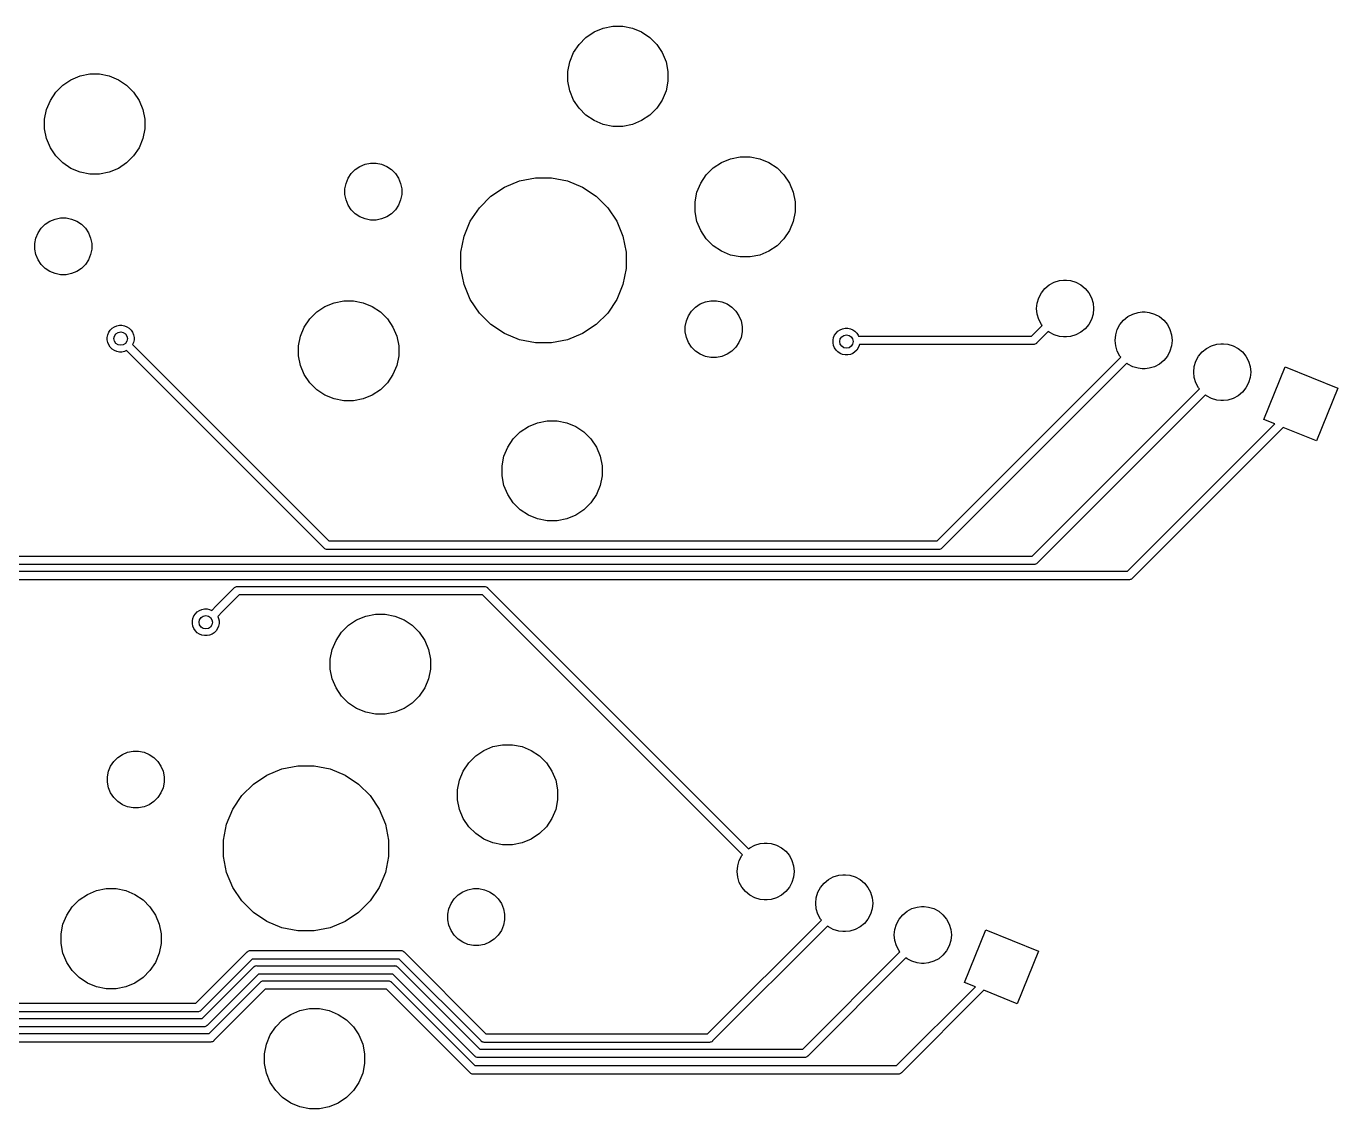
# Model space of a CAD drawing. Extents: x 0.3 to 11, y -13.3 to 4.6.
# Drawn here: x 2.943 to 4.49, y -9.565 to -8.288 of the extents above; entities that cross this region are included whole.
import ezdxf

# ---------------------------------------------------------------- set-up
doc = ezdxf.new("R2010")
doc.units = 0
doc.header["$MEASUREMENT"] = 0
doc.layers.add('BLACK', color=7, linetype='CONTINUOUS')

msp = doc.modelspace()

# ---------------------------------------------------------------- linework, layer by layer
at = {"layer": 'BLACK', "linetype": 'CONTINUOUS'}
for p, q in [((3.61296, -8.29444), (3.62371, -8.28999)), ((3.62371, -8.28999), (3.63512, -8.28772)), ((3.63512, -8.28772), (3.64675, -8.28772)), ((3.64675, -8.28772), (3.65816, -8.28999)), ((3.65816, -8.28999), (3.66891, -8.29444)), ((3.59506, -8.30913), (3.60329, -8.30091)), ((3.60329, -8.30091), (3.61296, -8.29444)), ((3.66891, -8.29444), (3.67858, -8.30091)), ((3.67858, -8.30091), (3.68681, -8.30913)), ((3.58415, -8.32955), (3.5886, -8.31881)), ((3.5886, -8.31881), (3.59506, -8.30913)), ((3.68681, -8.30913), (3.69327, -8.31881)), ((3.69327, -8.31881), (3.69772, -8.32955)), ((3.58188, -8.34096), (3.58415, -8.32955)), ((3.69772, -8.32955), (3.69999, -8.34096)), ((2.98606, -8.35725), (2.99573, -8.35079)), ((2.99573, -8.35079), (3.00648, -8.34634)), ((3.00648, -8.34634), (3.01788, -8.34407)), ((3.01788, -8.34407), (3.02952, -8.34407)), ((3.02952, -8.34407), (3.04093, -8.34634)), ((3.04093, -8.34634), (3.05167, -8.35079)), ((3.05167, -8.35079), (3.06135, -8.35725)), ((3.58188, -8.35259), (3.58188, -8.34096)), ((3.58415, -8.364), (3.58188, -8.35259)), ((3.69999, -8.35259), (3.69772, -8.364)), ((3.69999, -8.34096), (3.69999, -8.35259)), ((2.97137, -8.37515), (2.97783, -8.36548)), ((2.97783, -8.36548), (2.98606, -8.35725)), ((3.06135, -8.35725), (3.06957, -8.36548)), ((3.06957, -8.36548), (3.07603, -8.37515)), ((3.5886, -8.37475), (3.58415, -8.364)), ((3.69772, -8.364), (3.69327, -8.37475)), ((2.96465, -8.39731), (2.96692, -8.3859)), ((2.96692, -8.3859), (2.97137, -8.37515)), ((3.07603, -8.37515), (3.08049, -8.3859)), ((3.08049, -8.3859), (3.08276, -8.39731)), ((3.59506, -8.38442), (3.5886, -8.37475)), ((3.60329, -8.39265), (3.59506, -8.38442)), ((3.68681, -8.38442), (3.67858, -8.39265)), ((3.69327, -8.37475), (3.68681, -8.38442)), ((2.96465, -8.40894), (2.96465, -8.39731)), ((3.08276, -8.39731), (3.08276, -8.40894)), ((3.61296, -8.39911), (3.60329, -8.39265)), ((3.62371, -8.40356), (3.61296, -8.39911)), ((3.66891, -8.39911), (3.65816, -8.40356)), ((3.67858, -8.39265), (3.66891, -8.39911)), ((2.96692, -8.42035), (2.96465, -8.40894)), ((3.08276, -8.40894), (3.08049, -8.42035)), ((3.63512, -8.40583), (3.62371, -8.40356)), ((3.64675, -8.40583), (3.63512, -8.40583)), ((3.65816, -8.40356), (3.64675, -8.40583)), ((2.97137, -8.4311), (2.96692, -8.42035)), ((2.97783, -8.44077), (2.97137, -8.4311)), ((3.07603, -8.4311), (3.06957, -8.44077)), ((3.08049, -8.42035), (3.07603, -8.4311)), ((2.98606, -8.449), (2.97783, -8.44077)), ((3.06957, -8.44077), (3.06135, -8.449)), ((3.76303, -8.44849), (3.77378, -8.44404)), ((3.77378, -8.44404), (3.78519, -8.44177)), ((3.78519, -8.44177), (3.79682, -8.44177)), ((3.79682, -8.44177), (3.80823, -8.44404)), ((3.80823, -8.44404), (3.81898, -8.44849)), ((2.99573, -8.45546), (2.98606, -8.449)), ((3.00648, -8.45991), (2.99573, -8.45546)), ((3.01788, -8.46218), (3.00648, -8.45991)), ((3.02952, -8.46218), (3.01788, -8.46218)), ((3.04093, -8.45991), (3.02952, -8.46218)), ((3.05167, -8.45546), (3.04093, -8.45991)), ((3.06135, -8.449), (3.05167, -8.45546)), ((3.32273, -8.46699), (3.32639, -8.4615)), ((3.32639, -8.4615), (3.33106, -8.45684)), ((3.33106, -8.45684), (3.33655, -8.45317)), ((3.33655, -8.45317), (3.34264, -8.45064)), ((3.34264, -8.45064), (3.34911, -8.44936)), ((3.34911, -8.44936), (3.35571, -8.44936)), ((3.35571, -8.44936), (3.36219, -8.45064)), ((3.36219, -8.45064), (3.36828, -8.45317)), ((3.36828, -8.45317), (3.37377, -8.45684)), ((3.37377, -8.45684), (3.37844, -8.4615)), ((3.37844, -8.4615), (3.3821, -8.46699)), ((3.73867, -8.47285), (3.74513, -8.46318)), ((3.74513, -8.46318), (3.75336, -8.45496)), ((3.75336, -8.45496), (3.76303, -8.44849)), ((3.81898, -8.44849), (3.82865, -8.45496)), ((3.82865, -8.45496), (3.83688, -8.46318)), ((3.83688, -8.46318), (3.84334, -8.47285)), ((3.31891, -8.47956), (3.3202, -8.47309)), ((3.3202, -8.47309), (3.32273, -8.46699)), ((3.3821, -8.46699), (3.38463, -8.47309)), ((3.38463, -8.47309), (3.38591, -8.47956)), ((3.49107, -8.48829), (3.50703, -8.47762)), ((3.50703, -8.47762), (3.52476, -8.47028)), ((3.52476, -8.47028), (3.54359, -8.46653)), ((3.54359, -8.46653), (3.56278, -8.46653)), ((3.56278, -8.46653), (3.5816, -8.47028)), ((3.5816, -8.47028), (3.59934, -8.47762)), ((3.59934, -8.47762), (3.6153, -8.48829)), ((3.73422, -8.4836), (3.73867, -8.47285)), ((3.84334, -8.47285), (3.84779, -8.4836)), ((3.31891, -8.48616), (3.31891, -8.47956)), ((3.3202, -8.49263), (3.31891, -8.48616)), ((3.32273, -8.49873), (3.3202, -8.49263)), ((3.38463, -8.49263), (3.3821, -8.49873)), ((3.38591, -8.48616), (3.38463, -8.49263)), ((3.38591, -8.47956), (3.38591, -8.48616)), ((3.4775, -8.50186), (3.49107, -8.48829)), ((3.6153, -8.48829), (3.62887, -8.50186)), ((3.73195, -8.49501), (3.73422, -8.4836)), ((3.84779, -8.4836), (3.85006, -8.49501)), ((3.32639, -8.50421), (3.32273, -8.49873)), ((3.33106, -8.50888), (3.32639, -8.50421)), ((3.33655, -8.51254), (3.33106, -8.50888)), ((3.37377, -8.50888), (3.36828, -8.51254)), ((3.37844, -8.50421), (3.37377, -8.50888)), ((3.3821, -8.49873), (3.37844, -8.50421)), ((3.46683, -8.51782), (3.4775, -8.50186)), ((3.62887, -8.50186), (3.63953, -8.51782)), ((3.73195, -8.50664), (3.73195, -8.49501)), ((3.73422, -8.51805), (3.73195, -8.50664)), ((3.85006, -8.50664), (3.84779, -8.51805)), ((3.85006, -8.49501), (3.85006, -8.50664)), ((2.96063, -8.52603), (2.96529, -8.52137)), ((2.96529, -8.52137), (2.97078, -8.5177)), ((2.97078, -8.5177), (2.97687, -8.51517)), ((2.97687, -8.51517), (2.98335, -8.51389)), ((2.98335, -8.51389), (2.98995, -8.51389)), ((2.98995, -8.51389), (2.99642, -8.51517)), ((2.99642, -8.51517), (3.00251, -8.5177)), ((3.00251, -8.5177), (3.008, -8.52137)), ((3.008, -8.52137), (3.01267, -8.52603)), ((3.34264, -8.51507), (3.33655, -8.51254)), ((3.34911, -8.51636), (3.34264, -8.51507)), ((3.35571, -8.51636), (3.34911, -8.51636)), ((3.36219, -8.51507), (3.35571, -8.51636)), ((3.36828, -8.51254), (3.36219, -8.51507)), ((3.45949, -8.53555), (3.46683, -8.51782)), ((3.63953, -8.51782), (3.64688, -8.53555)), ((3.73867, -8.5288), (3.73422, -8.51805)), ((3.84779, -8.51805), (3.84334, -8.5288)), ((2.95315, -8.54409), (2.95443, -8.53762)), ((2.95443, -8.53762), (2.95696, -8.53152)), ((2.95696, -8.53152), (2.96063, -8.52603)), ((3.01267, -8.52603), (3.01633, -8.53152)), ((3.01633, -8.53152), (3.01886, -8.53762)), ((3.01886, -8.53762), (3.02015, -8.54409)), ((3.45574, -8.55438), (3.45949, -8.53555)), ((3.64688, -8.53555), (3.65062, -8.55438)), ((3.74513, -8.53847), (3.73867, -8.5288)), ((3.75336, -8.5467), (3.74513, -8.53847)), ((3.83688, -8.53847), (3.82865, -8.5467)), ((3.84334, -8.5288), (3.83688, -8.53847)), ((2.95315, -8.55069), (2.95315, -8.54409)), ((2.95443, -8.55716), (2.95315, -8.55069)), ((3.02015, -8.55069), (3.01886, -8.55716)), ((3.02015, -8.54409), (3.02015, -8.55069)), ((3.45574, -8.57357), (3.45574, -8.55438)), ((3.65062, -8.55438), (3.65062, -8.57357)), ((3.76303, -8.55316), (3.75336, -8.5467)), ((3.77378, -8.55761), (3.76303, -8.55316)), ((3.81898, -8.55316), (3.80823, -8.55761)), ((3.82865, -8.5467), (3.81898, -8.55316)), ((2.95696, -8.56326), (2.95443, -8.55716)), ((2.96063, -8.56874), (2.95696, -8.56326)), ((2.96529, -8.57341), (2.96063, -8.56874)), ((3.01267, -8.56874), (3.008, -8.57341)), ((3.01633, -8.56326), (3.01267, -8.56874)), ((3.01886, -8.55716), (3.01633, -8.56326)), ((3.78519, -8.55988), (3.77378, -8.55761)), ((3.79682, -8.55988), (3.78519, -8.55988)), ((3.80823, -8.55761), (3.79682, -8.55988)), ((2.97078, -8.57707), (2.96529, -8.57341)), ((2.97687, -8.5796), (2.97078, -8.57707)), ((2.98335, -8.58089), (2.97687, -8.5796)), ((2.98995, -8.58089), (2.98335, -8.58089)), ((2.99642, -8.5796), (2.98995, -8.58089)), ((3.00251, -8.57707), (2.99642, -8.5796)), ((3.008, -8.57341), (3.00251, -8.57707)), ((3.45949, -8.5924), (3.45574, -8.57357)), ((3.65062, -8.57357), (3.64688, -8.5924)), ((3.46683, -8.61013), (3.45949, -8.5924)), ((3.64688, -8.5924), (3.63953, -8.61013)), ((4.13739, -8.60796), (4.1405, -8.60214)), ((4.1405, -8.60214), (4.14468, -8.59705)), ((4.14468, -8.59705), (4.14977, -8.59287)), ((4.14977, -8.59287), (4.15559, -8.58976)), ((4.15559, -8.58976), (4.1619, -8.58784)), ((4.1619, -8.58784), (4.16681, -8.58736)), ((4.16681, -8.58736), (4.1701, -8.58736)), ((4.1701, -8.58736), (4.17502, -8.58784)), ((4.17502, -8.58784), (4.18132, -8.58976)), ((4.18132, -8.58976), (4.18714, -8.59287)), ((4.18714, -8.59287), (4.19223, -8.59705)), ((4.19223, -8.59705), (4.19642, -8.60214)), ((4.19642, -8.60214), (4.19952, -8.60796)), ((3.29528, -8.61831), (3.30603, -8.61386)), ((3.30603, -8.61386), (3.31743, -8.61159)), ((3.31743, -8.61159), (3.32907, -8.61159)), ((3.32907, -8.61159), (3.34048, -8.61386)), ((3.34048, -8.61386), (3.35122, -8.61831)), ((3.4775, -8.62609), (3.46683, -8.61013)), ((3.63953, -8.61013), (3.62887, -8.62609)), ((3.7326, -8.61907), (3.73808, -8.6154)), ((3.73808, -8.6154), (3.74418, -8.61288)), ((3.74418, -8.61288), (3.75065, -8.61159)), ((3.75065, -8.61159), (3.75725, -8.61159)), ((3.75725, -8.61159), (3.76372, -8.61288)), ((3.76372, -8.61288), (3.76982, -8.6154)), ((3.76982, -8.6154), (3.77531, -8.61907)), ((4.13483, -8.62082), (4.13548, -8.61426)), ((4.13548, -8.61426), (4.13739, -8.60796)), ((4.19952, -8.60796), (4.20144, -8.61426)), ((4.20144, -8.61426), (4.20208, -8.62082)), ((3.27092, -8.64267), (3.27738, -8.633)), ((3.27738, -8.633), (3.28561, -8.62477)), ((3.28561, -8.62477), (3.29528, -8.61831)), ((3.35122, -8.61831), (3.3609, -8.62477)), ((3.3609, -8.62477), (3.36912, -8.633)), ((3.36912, -8.633), (3.37558, -8.64267)), ((3.49107, -8.63966), (3.4775, -8.62609)), ((3.62887, -8.62609), (3.6153, -8.63966)), ((3.72174, -8.63532), (3.72426, -8.62922)), ((3.72426, -8.62922), (3.72793, -8.62373)), ((3.72793, -8.62373), (3.7326, -8.61907)), ((3.77531, -8.61907), (3.77997, -8.62373)), ((3.77997, -8.62373), (3.78364, -8.62922)), ((3.78364, -8.62922), (3.78616, -8.63532)), ((4.13548, -8.62738), (4.13483, -8.62082)), ((4.13739, -8.63369), (4.13548, -8.62738)), ((4.1405, -8.63951), (4.13739, -8.63369)), ((4.19952, -8.63369), (4.19642, -8.63951)), ((4.20144, -8.62738), (4.19952, -8.63369)), ((4.20208, -8.62082), (4.20144, -8.62738)), ((4.2374, -8.63451), (4.24249, -8.63033)), ((4.24249, -8.63033), (4.24831, -8.62722)), ((4.24831, -8.62722), (4.25461, -8.6253)), ((4.25461, -8.6253), (4.25953, -8.62482)), ((4.25953, -8.62482), (4.26282, -8.62482)), ((4.26282, -8.62482), (4.26774, -8.6253)), ((4.26774, -8.6253), (4.27404, -8.62722)), ((4.27404, -8.62722), (4.27986, -8.63033)), ((4.27986, -8.63033), (4.28495, -8.63451)), ((3.03919, -8.65171), (3.04038, -8.64884)), ((3.04038, -8.64884), (3.0421, -8.64626)), ((3.0421, -8.64626), (3.04429, -8.64407)), ((3.04429, -8.64407), (3.04687, -8.64234)), ((3.04687, -8.64234), (3.04974, -8.64116)), ((3.04974, -8.64116), (3.05278, -8.64055)), ((3.05278, -8.64055), (3.05588, -8.64055)), ((3.05588, -8.64055), (3.05892, -8.64116)), ((3.05892, -8.64116), (3.06179, -8.64234)), ((3.06179, -8.64234), (3.06437, -8.64407)), ((3.06437, -8.64407), (3.06656, -8.64626)), ((3.06656, -8.64626), (3.06829, -8.64884)), ((3.06829, -8.64884), (3.06947, -8.65171)), ((3.26647, -8.65342), (3.27092, -8.64267)), ((3.37558, -8.64267), (3.38004, -8.65342)), ((3.50703, -8.65032), (3.49107, -8.63966)), ((3.6153, -8.63966), (3.59934, -8.65032)), ((3.72045, -8.64179), (3.72174, -8.63532)), ((3.72045, -8.64839), (3.72045, -8.64179)), ((3.72174, -8.65486), (3.72045, -8.64839)), ((3.78616, -8.63532), (3.78745, -8.64179)), ((3.78745, -8.64839), (3.78616, -8.65486)), ((3.78745, -8.64179), (3.78745, -8.64839)), ((3.89832, -8.64966), (3.90051, -8.64747)), ((3.90051, -8.64747), (3.90309, -8.64575)), ((3.90309, -8.64575), (3.90596, -8.64456)), ((3.90596, -8.64456), (3.909, -8.64396)), ((3.909, -8.64396), (3.9121, -8.64396)), ((3.9121, -8.64396), (3.91515, -8.64456)), ((3.91515, -8.64456), (3.91801, -8.64575)), ((3.91801, -8.64575), (3.92059, -8.64747)), ((3.92059, -8.64747), (3.92279, -8.64966)), ((4.12894, -8.65327), (4.14149, -8.64072)), ((4.14856, -8.64779), (4.13472, -8.66163)), ((4.14149, -8.64072), (4.1405, -8.63951)), ((4.14977, -8.64878), (4.14856, -8.64779)), ((4.15559, -8.65189), (4.14977, -8.64878)), ((4.18714, -8.64878), (4.18132, -8.65189)), ((4.19223, -8.6446), (4.18714, -8.64878)), ((4.19642, -8.63951), (4.19223, -8.6446)), ((4.22819, -8.65173), (4.23011, -8.64542)), ((4.23011, -8.64542), (4.23322, -8.6396)), ((4.23322, -8.6396), (4.2374, -8.63451)), ((4.28495, -8.63451), (4.28913, -8.6396)), ((4.28913, -8.6396), (4.29224, -8.64542)), ((4.29224, -8.64542), (4.29416, -8.65173)), ((3.03858, -8.65475), (3.03919, -8.65171)), ((3.03858, -8.65785), (3.03858, -8.65475)), ((3.03919, -8.66089), (3.03858, -8.65785)), ((3.04038, -8.66376), (3.03919, -8.66089)), ((3.0421, -8.66634), (3.04038, -8.66376)), ((3.06947, -8.66089), (3.06845, -8.66335)), ((3.06845, -8.66335), (3.07379, -8.66869)), ((3.06947, -8.65171), (3.07008, -8.65475)), ((3.07008, -8.65785), (3.06947, -8.66089)), ((3.07008, -8.65475), (3.07008, -8.65785)), ((3.2642, -8.66483), (3.26647, -8.65342)), ((3.38004, -8.65342), (3.38231, -8.66483)), ((3.52476, -8.65767), (3.50703, -8.65032)), ((3.54359, -8.66141), (3.52476, -8.65767)), ((3.56278, -8.66141), (3.54359, -8.66141)), ((3.5816, -8.65767), (3.56278, -8.66141)), ((3.59934, -8.65032), (3.5816, -8.65767)), ((3.72426, -8.66096), (3.72174, -8.65486)), ((3.72793, -8.66644), (3.72426, -8.66096)), ((3.78364, -8.66096), (3.77997, -8.66644)), ((3.78616, -8.65486), (3.78364, -8.66096)), ((3.89481, -8.65815), (3.89541, -8.65511)), ((3.89481, -8.66125), (3.89481, -8.65815)), ((3.89541, -8.6643), (3.89481, -8.66125)), ((3.89541, -8.65511), (3.8966, -8.65224)), ((3.8966, -8.66716), (3.89541, -8.6643)), ((3.8966, -8.65224), (3.89832, -8.64966)), ((3.92279, -8.64966), (3.92451, -8.65224)), ((3.92451, -8.65224), (3.92493, -8.65327)), ((3.9257, -8.6643), (3.92451, -8.66716)), ((3.92493, -8.65327), (4.12894, -8.65327)), ((3.9259, -8.66327), (3.9257, -8.6643)), ((4.13077, -8.66327), (3.9259, -8.66327)), ((4.13101, -8.66329), (4.13077, -8.66327)), ((4.13126, -8.66327), (4.13101, -8.66329)), ((4.13199, -8.6632), (4.13126, -8.66327)), ((4.13294, -8.66291), (4.13199, -8.6632)), ((4.1338, -8.66245), (4.13294, -8.66291)), ((4.13457, -8.66182), (4.1338, -8.66245)), ((4.13472, -8.66163), (4.13457, -8.66182)), ((4.1619, -8.6538), (4.15559, -8.65189)), ((4.16681, -8.65429), (4.1619, -8.6538)), ((4.1701, -8.65429), (4.16681, -8.65429)), ((4.17502, -8.6538), (4.1701, -8.65429)), ((4.18132, -8.65189), (4.17502, -8.6538)), ((4.22755, -8.65829), (4.22819, -8.65173)), ((4.22819, -8.66485), (4.22755, -8.65829)), ((4.29416, -8.65173), (4.2948, -8.65829)), ((4.2948, -8.65829), (4.29416, -8.66485)), ((4.34102, -8.66468), (4.34733, -8.66277)), ((4.34733, -8.66277), (4.35225, -8.66228)), ((4.35225, -8.66228), (4.35554, -8.66228)), ((4.35554, -8.66228), (4.36045, -8.66277)), ((4.36045, -8.66277), (4.36676, -8.66468)), ((3.04429, -8.66853), (3.0421, -8.66634)), ((3.04687, -8.67025), (3.04429, -8.66853)), ((3.04974, -8.67144), (3.04687, -8.67025)), ((3.05278, -8.67205), (3.04974, -8.67144)), ((3.05588, -8.67205), (3.05278, -8.67205)), ((3.05892, -8.67144), (3.05588, -8.67205)), ((3.06138, -8.67042), (3.05892, -8.67144)), ((3.06672, -8.67576), (3.06138, -8.67042)), ((3.29424, -8.90328), (3.06672, -8.67576)), ((3.06672, -8.67576), (3.06672, -8.67576)), ((3.07379, -8.66869), (3.07379, -8.66869)), ((3.07379, -8.66869), (3.30002, -8.89492)), ((3.2642, -8.67646), (3.2642, -8.66483)), ((3.26647, -8.68787), (3.2642, -8.67646)), ((3.38231, -8.67646), (3.38004, -8.68787)), ((3.38231, -8.66483), (3.38231, -8.67646)), ((3.7326, -8.67111), (3.72793, -8.66644)), ((3.73808, -8.67478), (3.7326, -8.67111)), ((3.74418, -8.6773), (3.73808, -8.67478)), ((3.75065, -8.67859), (3.74418, -8.6773)), ((3.75725, -8.67859), (3.75065, -8.67859)), ((3.76372, -8.6773), (3.75725, -8.67859)), ((3.76982, -8.67478), (3.76372, -8.6773)), ((3.77531, -8.67111), (3.76982, -8.67478)), ((3.77997, -8.66644), (3.77531, -8.67111)), ((3.89832, -8.66974), (3.8966, -8.66716)), ((3.90051, -8.67194), (3.89832, -8.66974)), ((3.90309, -8.67366), (3.90051, -8.67194)), ((3.90596, -8.67485), (3.90309, -8.67366)), ((3.909, -8.67545), (3.90596, -8.67485)), ((3.9121, -8.67545), (3.909, -8.67545)), ((3.91515, -8.67485), (3.9121, -8.67545)), ((3.91801, -8.67366), (3.91515, -8.67485)), ((3.92059, -8.67194), (3.91801, -8.67366)), ((3.92279, -8.66974), (3.92059, -8.67194)), ((3.92451, -8.66716), (3.92279, -8.66974)), ((4.01747, -8.89492), (4.23421, -8.67818)), ((4.23011, -8.67115), (4.22819, -8.66485)), ((4.23322, -8.67697), (4.23011, -8.67115)), ((4.23421, -8.67818), (4.23322, -8.67697)), ((4.28913, -8.67697), (4.28495, -8.68206)), ((4.29224, -8.67115), (4.28913, -8.67697)), ((4.29416, -8.66485), (4.29224, -8.67115)), ((4.32283, -8.68288), (4.32593, -8.67706)), ((4.32593, -8.67706), (4.33012, -8.67197)), ((4.33012, -8.67197), (4.33521, -8.66779)), ((4.33521, -8.66779), (4.34102, -8.66468)), ((4.36676, -8.66468), (4.37258, -8.66779)), ((4.37258, -8.66779), (4.37767, -8.67197)), ((4.37767, -8.67197), (4.38185, -8.67706)), ((4.38185, -8.67706), (4.38496, -8.68288)), ((3.27092, -8.69862), (3.26647, -8.68787)), ((3.38004, -8.68787), (3.37558, -8.69862)), ((4.24128, -8.68525), (4.02325, -8.90328)), ((4.24249, -8.68624), (4.24128, -8.68525)), ((4.24831, -8.68935), (4.24249, -8.68624)), ((4.25461, -8.69127), (4.24831, -8.68935)), ((4.25953, -8.69175), (4.25461, -8.69127)), ((4.26282, -8.69175), (4.25953, -8.69175)), ((4.26774, -8.69127), (4.26282, -8.69175)), ((4.27404, -8.68935), (4.26774, -8.69127)), ((4.27986, -8.68624), (4.27404, -8.68935)), ((4.28495, -8.68206), (4.27986, -8.68624)), ((4.32027, -8.69575), (4.32091, -8.68919)), ((4.32091, -8.68919), (4.32283, -8.68288)), ((4.38496, -8.68288), (4.38687, -8.68919)), ((4.38687, -8.68919), (4.38752, -8.69575)), ((4.40305, -8.7517), (4.42812, -8.68964)), ((4.42812, -8.68964), (4.49018, -8.71471)), ((3.27738, -8.70829), (3.27092, -8.69862)), ((3.28561, -8.71652), (3.27738, -8.70829)), ((3.36912, -8.70829), (3.3609, -8.71652)), ((3.37558, -8.69862), (3.36912, -8.70829)), ((4.32091, -8.70231), (4.32027, -8.69575)), ((4.32283, -8.70861), (4.32091, -8.70231)), ((4.32593, -8.71443), (4.32283, -8.70861)), ((4.38496, -8.70861), (4.38185, -8.71443)), ((4.38687, -8.70231), (4.38496, -8.70861)), ((4.38752, -8.69575), (4.38687, -8.70231)), ((3.29528, -8.72298), (3.28561, -8.71652)), ((3.30603, -8.72743), (3.29528, -8.72298)), ((3.35122, -8.72298), (3.34048, -8.72743)), ((3.3609, -8.71652), (3.35122, -8.72298)), ((4.12977, -8.91279), (4.32693, -8.71564)), ((4.334, -8.72271), (4.13555, -8.92116)), ((4.32693, -8.71564), (4.32593, -8.71443)), ((4.33521, -8.72371), (4.334, -8.72271)), ((4.34102, -8.72681), (4.33521, -8.72371)), ((4.37258, -8.72371), (4.36676, -8.72681)), ((4.37767, -8.71952), (4.37258, -8.72371)), ((4.38185, -8.71443), (4.37767, -8.71952)), ((4.49018, -8.71471), (4.4651, -8.77677)), ((3.31743, -8.7297), (3.30603, -8.72743)), ((3.32907, -8.7297), (3.31743, -8.7297)), ((3.34048, -8.72743), (3.32907, -8.7297)), ((4.34733, -8.72873), (4.34102, -8.72681)), ((4.35225, -8.72921), (4.34733, -8.72873)), ((4.35554, -8.72921), (4.35225, -8.72921)), ((4.36045, -8.72873), (4.35554, -8.72921)), ((4.36676, -8.72681), (4.36045, -8.72873)), ((3.53532, -8.75988), (3.54606, -8.75543)), ((3.54606, -8.75543), (3.55747, -8.75316)), ((3.55747, -8.75316), (3.5691, -8.75316)), ((3.5691, -8.75316), (3.58051, -8.75543)), ((3.58051, -8.75543), (3.59126, -8.75988)), ((4.24208, -8.93067), (4.41587, -8.75688)), ((4.41587, -8.75688), (4.40305, -8.7517)), ((3.51742, -8.77457), (3.52564, -8.76634)), ((3.52564, -8.76634), (3.53532, -8.75988)), ((3.59126, -8.75988), (3.60093, -8.76634)), ((3.60093, -8.76634), (3.60916, -8.77457)), ((4.42594, -8.76095), (4.24786, -8.93903)), ((4.4651, -8.77677), (4.42594, -8.76095)), ((3.5065, -8.79499), (3.51095, -8.78424)), ((3.51095, -8.78424), (3.51742, -8.77457)), ((3.60916, -8.77457), (3.61562, -8.78424)), ((3.61562, -8.78424), (3.62007, -8.79499)), ((3.50423, -8.8064), (3.5065, -8.79499)), ((3.62007, -8.79499), (3.62234, -8.8064)), ((3.50423, -8.81803), (3.50423, -8.8064)), ((3.5065, -8.82944), (3.50423, -8.81803)), ((3.62234, -8.81803), (3.62007, -8.82944)), ((3.62234, -8.8064), (3.62234, -8.81803)), ((3.51095, -8.84019), (3.5065, -8.82944)), ((3.62007, -8.82944), (3.61562, -8.84019)), ((3.51742, -8.84986), (3.51095, -8.84019)), ((3.52564, -8.85808), (3.51742, -8.84986)), ((3.60916, -8.84986), (3.60093, -8.85808)), ((3.61562, -8.84019), (3.60916, -8.84986)), ((3.53532, -8.86455), (3.52564, -8.85808)), ((3.54606, -8.869), (3.53532, -8.86455)), ((3.59126, -8.86455), (3.58051, -8.869)), ((3.60093, -8.85808), (3.59126, -8.86455)), ((3.55747, -8.87127), (3.54606, -8.869)), ((3.5691, -8.87127), (3.55747, -8.87127)), ((3.58051, -8.869), (3.5691, -8.87127)), ((3.30002, -8.89492), (4.01747, -8.89492)), ((3.2944, -8.90347), (3.29424, -8.90328)), ((3.29516, -8.9041), (3.2944, -8.90347)), ((3.29603, -8.90456), (3.29516, -8.9041)), ((3.29697, -8.90485), (3.29603, -8.90456)), ((3.29795, -8.90494), (3.29697, -8.90485)), ((3.2982, -8.90492), (3.29795, -8.90494)), ((4.01929, -8.90492), (3.2982, -8.90492)), ((4.01954, -8.90494), (4.01929, -8.90492)), ((4.01979, -8.90492), (4.01954, -8.90494)), ((4.02052, -8.90485), (4.01979, -8.90492)), ((4.02146, -8.90456), (4.02052, -8.90485)), ((4.02233, -8.9041), (4.02146, -8.90456)), ((4.02309, -8.90347), (4.02233, -8.9041)), ((4.02325, -8.90328), (4.02309, -8.90347)), ((4.1316, -8.92279), (2.75308, -8.92279)), ((2.7549, -8.91279), (4.12977, -8.91279)), ((4.13184, -8.92282), (4.1316, -8.92279)), ((4.13209, -8.92279), (4.13184, -8.92282)), ((4.13282, -8.92272), (4.13209, -8.92279)), ((4.13377, -8.92244), (4.13282, -8.92272)), ((4.13464, -8.92197), (4.13377, -8.92244)), ((4.1354, -8.92135), (4.13464, -8.92197)), ((4.13555, -8.92116), (4.1354, -8.92135)), ((4.2439, -8.94067), (2.73946, -8.94067)), ((2.74128, -8.93067), (4.24208, -8.93067)), ((4.24415, -8.94069), (4.2439, -8.94067)), ((4.24439, -8.94067), (4.24415, -8.94069)), ((4.24513, -8.9406), (4.24439, -8.94067)), ((4.24607, -8.94031), (4.24513, -8.9406)), ((4.24694, -8.93985), (4.24607, -8.94031)), ((4.2477, -8.93922), (4.24694, -8.93985)), ((4.24786, -8.93903), (4.2477, -8.93922)), ((3.16711, -8.97149), (3.18842, -8.95018)), ((3.1942, -8.95854), (3.17418, -8.97856)), ((3.18842, -8.95018), (3.18857, -8.94999)), ((3.18857, -8.94999), (3.18933, -8.94937)), ((3.18933, -8.94937), (3.1902, -8.9489)), ((3.1902, -8.9489), (3.19115, -8.94862)), ((3.19115, -8.94862), (3.19188, -8.94854)), ((3.19188, -8.94854), (3.19213, -8.94852)), ((3.19213, -8.94852), (3.19237, -8.94854)), ((3.19237, -8.94854), (3.48322, -8.94854)), ((3.48139, -8.95854), (3.1942, -8.95854)), ((3.78808, -9.26523), (3.48139, -8.95854)), ((3.48322, -8.94854), (3.48346, -8.94852)), ((3.48346, -8.94852), (3.48371, -8.94854)), ((3.48371, -8.94854), (3.48444, -8.94862)), ((3.48444, -8.94862), (3.48539, -8.9489)), ((3.48539, -8.9489), (3.48626, -8.94937)), ((3.48626, -8.94937), (3.48702, -8.94999)), ((3.48702, -8.94999), (3.48717, -8.95018)), ((3.48717, -8.95018), (3.79511, -9.25812)), ((3.16178, -8.97682), (3.16711, -8.97149)), ((3.13898, -8.98939), (3.13958, -8.98635)), ((3.13898, -8.9925), (3.13898, -8.98939)), ((3.13958, -8.98635), (3.14077, -8.98349)), ((3.14077, -8.98349), (3.14249, -8.98091)), ((3.14249, -8.98091), (3.14469, -8.97871)), ((3.14469, -8.97871), (3.14726, -8.97699)), ((3.14726, -8.97699), (3.15013, -8.9758)), ((3.15013, -8.9758), (3.15317, -8.9752)), ((3.15317, -8.9752), (3.15628, -8.9752)), ((3.15628, -8.9752), (3.15932, -8.9758)), ((3.15932, -8.9758), (3.16178, -8.97682)), ((3.17418, -8.97856), (3.16885, -8.98389)), ((3.16885, -8.98389), (3.16987, -8.98635)), ((3.16987, -8.98635), (3.17047, -8.98939)), ((3.17047, -8.98939), (3.17047, -8.9925)), ((3.32307, -8.99447), (3.33274, -8.98801)), ((3.33274, -8.98801), (3.34349, -8.98356)), ((3.34349, -8.98356), (3.3549, -8.98129)), ((3.3549, -8.98129), (3.36653, -8.98129)), ((3.36653, -8.98129), (3.37794, -8.98356)), ((3.37794, -8.98356), (3.38869, -8.98801)), ((3.38869, -8.98801), (3.39836, -8.99447)), ((3.13958, -8.99554), (3.13898, -8.9925)), ((3.14077, -8.9984), (3.13958, -8.99554)), ((3.14249, -9.00098), (3.14077, -8.9984)), ((3.14469, -9.00318), (3.14249, -9.00098)), ((3.14726, -9.0049), (3.14469, -9.00318)), ((3.15013, -9.00609), (3.14726, -9.0049)), ((3.16218, -9.0049), (3.15932, -9.00609)), ((3.16476, -9.00318), (3.16218, -9.0049)), ((3.16696, -9.00098), (3.16476, -9.00318)), ((3.16868, -8.9984), (3.16696, -9.00098)), ((3.16987, -8.99554), (3.16868, -8.9984)), ((3.17047, -8.9925), (3.16987, -8.99554)), ((3.30838, -9.01237), (3.31485, -9.0027)), ((3.31485, -9.0027), (3.32307, -8.99447)), ((3.39836, -8.99447), (3.40659, -9.0027)), ((3.40659, -9.0027), (3.41305, -9.01237)), ((3.15317, -9.00669), (3.15013, -9.00609)), ((3.15628, -9.00669), (3.15317, -9.00669)), ((3.15932, -9.00609), (3.15628, -9.00669)), ((3.30393, -9.02312), (3.30838, -9.01237)), ((3.41305, -9.01237), (3.4175, -9.02312)), ((3.30166, -9.03452), (3.30393, -9.02312)), ((3.30166, -9.04616), (3.30166, -9.03452)), ((3.4175, -9.02312), (3.41977, -9.03452)), ((3.41977, -9.03452), (3.41977, -9.04616)), ((3.30393, -9.05757), (3.30166, -9.04616)), ((3.41977, -9.04616), (3.4175, -9.05757)), ((3.30838, -9.06831), (3.30393, -9.05757)), ((3.4175, -9.05757), (3.41305, -9.06831)), ((3.31485, -9.07799), (3.30838, -9.06831)), ((3.32307, -9.08621), (3.31485, -9.07799)), ((3.40659, -9.07799), (3.39836, -9.08621)), ((3.41305, -9.06831), (3.40659, -9.07799)), ((3.33274, -9.09267), (3.32307, -9.08621)), ((3.34349, -9.09713), (3.33274, -9.09267)), ((3.3549, -9.0994), (3.34349, -9.09713)), ((3.37794, -9.09713), (3.36653, -9.0994)), ((3.38869, -9.09267), (3.37794, -9.09713)), ((3.39836, -9.08621), (3.38869, -9.09267)), ((3.36653, -9.0994), (3.3549, -9.0994)), ((3.05633, -9.14673), (3.06243, -9.14421)), ((3.06243, -9.14421), (3.0689, -9.14292)), ((3.0689, -9.14292), (3.0755, -9.14292)), ((3.0755, -9.14292), (3.08197, -9.14421)), ((3.08197, -9.14421), (3.08806, -9.14673)), ((3.47314, -9.14852), (3.48281, -9.14206)), ((3.48281, -9.14206), (3.49356, -9.1376)), ((3.49356, -9.1376), (3.50497, -9.13533)), ((3.50497, -9.13533), (3.5166, -9.13533)), ((3.5166, -9.13533), (3.52801, -9.1376)), ((3.52801, -9.1376), (3.53876, -9.14206)), ((3.53876, -9.14206), (3.54843, -9.14852)), ((3.04251, -9.16055), (3.04618, -9.15507)), ((3.04618, -9.15507), (3.05084, -9.1504)), ((3.05084, -9.1504), (3.05633, -9.14673)), ((3.08806, -9.14673), (3.09355, -9.1504)), ((3.09355, -9.1504), (3.09822, -9.15507)), ((3.09822, -9.15507), (3.10188, -9.16055)), ((3.45845, -9.16642), (3.46492, -9.15674)), ((3.46492, -9.15674), (3.47314, -9.14852)), ((3.54843, -9.14852), (3.55666, -9.15674)), ((3.55666, -9.15674), (3.56312, -9.16642)), ((3.0387, -9.17312), (3.03998, -9.16665)), ((3.0387, -9.17972), (3.0387, -9.17312)), ((3.03998, -9.16665), (3.04251, -9.16055)), ((3.10188, -9.16055), (3.10441, -9.16665)), ((3.10441, -9.16665), (3.1057, -9.17312)), ((3.1057, -9.17312), (3.1057, -9.17972)), ((3.21085, -9.18185), (3.22681, -9.17118)), ((3.22681, -9.17118), (3.24454, -9.16384)), ((3.24454, -9.16384), (3.26337, -9.16009)), ((3.26337, -9.16009), (3.28256, -9.16009)), ((3.28256, -9.16009), (3.30139, -9.16384)), ((3.30139, -9.16384), (3.31912, -9.17118)), ((3.31912, -9.17118), (3.33508, -9.18185)), ((3.454, -9.17716), (3.45845, -9.16642)), ((3.56312, -9.16642), (3.56757, -9.17716)), ((3.03998, -9.18619), (3.0387, -9.17972)), ((3.04251, -9.19229), (3.03998, -9.18619)), ((3.10441, -9.18619), (3.10188, -9.19229)), ((3.1057, -9.17972), (3.10441, -9.18619)), ((3.19728, -9.19542), (3.21085, -9.18185)), ((3.33508, -9.18185), (3.34865, -9.19542)), ((3.45173, -9.18857), (3.454, -9.17716)), ((3.45173, -9.20021), (3.45173, -9.18857)), ((3.56757, -9.17716), (3.56984, -9.18857)), ((3.56984, -9.18857), (3.56984, -9.20021)), ((3.04618, -9.19778), (3.04251, -9.19229)), ((3.05084, -9.20244), (3.04618, -9.19778)), ((3.05633, -9.20611), (3.05084, -9.20244)), ((3.06243, -9.20863), (3.05633, -9.20611)), ((3.08806, -9.20611), (3.08197, -9.20863)), ((3.09355, -9.20244), (3.08806, -9.20611)), ((3.09822, -9.19778), (3.09355, -9.20244)), ((3.10188, -9.19229), (3.09822, -9.19778)), ((3.18661, -9.21138), (3.19728, -9.19542)), ((3.34865, -9.19542), (3.35932, -9.21138)), ((3.454, -9.21162), (3.45173, -9.20021)), ((3.56984, -9.20021), (3.56757, -9.21162)), ((3.0689, -9.20992), (3.06243, -9.20863)), ((3.0755, -9.20992), (3.0689, -9.20992)), ((3.08197, -9.20863), (3.0755, -9.20992)), ((3.17927, -9.22911), (3.18661, -9.21138)), ((3.35932, -9.21138), (3.36666, -9.22911)), ((3.45845, -9.22236), (3.454, -9.21162)), ((3.56757, -9.21162), (3.56312, -9.22236)), ((3.17552, -9.24794), (3.17927, -9.22911)), ((3.36666, -9.22911), (3.37041, -9.24794)), ((3.46492, -9.23204), (3.45845, -9.22236)), ((3.47314, -9.24026), (3.46492, -9.23204)), ((3.55666, -9.23204), (3.54843, -9.24026)), ((3.56312, -9.22236), (3.55666, -9.23204)), ((3.17552, -9.26713), (3.17552, -9.24794)), ((3.37041, -9.24794), (3.37041, -9.26713)), ((3.48281, -9.24672), (3.47314, -9.24026)), ((3.49356, -9.25118), (3.48281, -9.24672)), ((3.50497, -9.25344), (3.49356, -9.25118)), ((3.52801, -9.25118), (3.5166, -9.25344)), ((3.53876, -9.24672), (3.52801, -9.25118)), ((3.54843, -9.24026), (3.53876, -9.24672)), ((3.80236, -9.25382), (3.80867, -9.25191)), ((3.80867, -9.25191), (3.81359, -9.25143)), ((3.81359, -9.25143), (3.81688, -9.25143)), ((3.81688, -9.25143), (3.82179, -9.25191)), ((3.82179, -9.25191), (3.8281, -9.25382)), ((3.17927, -9.28596), (3.17552, -9.26713)), ((3.37041, -9.26713), (3.36666, -9.28596)), ((3.5166, -9.25344), (3.50497, -9.25344)), ((3.78417, -9.27202), (3.78727, -9.26621)), ((3.78727, -9.26621), (3.78808, -9.26523)), ((3.79511, -9.25812), (3.79655, -9.25693)), ((3.79655, -9.25693), (3.80236, -9.25382)), ((3.8281, -9.25382), (3.83391, -9.25693)), ((3.83391, -9.25693), (3.83901, -9.26111)), ((3.83901, -9.26111), (3.84319, -9.26621)), ((3.84319, -9.26621), (3.8463, -9.27202)), ((3.78161, -9.28489), (3.78225, -9.27833)), ((3.78225, -9.27833), (3.78417, -9.27202)), ((3.8463, -9.27202), (3.84821, -9.27833)), ((3.84821, -9.27833), (3.84886, -9.28489)), ((3.18661, -9.30369), (3.17927, -9.28596)), ((3.36666, -9.28596), (3.35932, -9.30369)), ((3.78225, -9.29145), (3.78161, -9.28489)), ((3.78417, -9.29776), (3.78225, -9.29145)), ((3.78727, -9.30357), (3.78417, -9.29776)), ((3.8463, -9.29776), (3.84319, -9.30357)), ((3.84821, -9.29145), (3.8463, -9.29776)), ((3.84886, -9.28489), (3.84821, -9.29145)), ((3.87999, -9.30367), (3.88417, -9.29857)), ((3.88417, -9.29857), (3.88927, -9.29439)), ((3.88927, -9.29439), (3.89508, -9.29128)), ((3.89508, -9.29128), (3.90139, -9.28937)), ((3.90139, -9.28937), (3.90631, -9.28889)), ((3.90631, -9.28889), (3.90959, -9.28889)), ((3.90959, -9.28889), (3.91451, -9.28937)), ((3.91451, -9.28937), (3.92082, -9.29128)), ((3.92082, -9.29128), (3.92663, -9.29439)), ((3.92663, -9.29439), (3.93173, -9.29857)), ((3.93173, -9.29857), (3.93591, -9.30367)), ((3.00539, -9.31834), (3.01506, -9.31187)), ((3.01506, -9.31187), (3.02581, -9.30742)), ((3.02581, -9.30742), (3.03722, -9.30515)), ((3.03722, -9.30515), (3.04885, -9.30515)), ((3.04885, -9.30515), (3.06026, -9.30742)), ((3.06026, -9.30742), (3.07101, -9.31187)), ((3.07101, -9.31187), (3.08068, -9.31834)), ((3.19728, -9.31965), (3.18661, -9.30369)), ((3.35932, -9.30369), (3.34865, -9.31965)), ((3.44771, -9.3173), (3.45238, -9.31263)), ((3.45238, -9.31263), (3.45786, -9.30896)), ((3.45786, -9.30896), (3.46396, -9.30644)), ((3.46396, -9.30644), (3.47043, -9.30515)), ((3.47043, -9.30515), (3.47703, -9.30515)), ((3.47703, -9.30515), (3.4835, -9.30644)), ((3.4835, -9.30644), (3.4896, -9.30896)), ((3.4896, -9.30896), (3.49509, -9.31263)), ((3.49509, -9.31263), (3.49975, -9.3173)), ((3.79145, -9.30867), (3.78727, -9.30357)), ((3.79655, -9.31285), (3.79145, -9.30867)), ((3.80236, -9.31596), (3.79655, -9.31285)), ((3.83391, -9.31285), (3.8281, -9.31596)), ((3.83901, -9.30867), (3.83391, -9.31285)), ((3.84319, -9.30357), (3.83901, -9.30867)), ((3.87497, -9.31579), (3.87688, -9.30948)), ((3.87688, -9.30948), (3.87999, -9.30367)), ((3.93591, -9.30367), (3.93902, -9.30948)), ((3.93902, -9.30948), (3.94093, -9.31579)), ((2.9907, -9.33624), (2.99716, -9.32656)), ((2.99716, -9.32656), (3.00539, -9.31834)), ((3.08068, -9.31834), (3.0889, -9.32656)), ((3.0889, -9.32656), (3.09537, -9.33624)), ((3.21085, -9.33322), (3.19728, -9.31965)), ((3.34865, -9.31965), (3.33508, -9.33322)), ((3.44023, -9.33535), (3.44152, -9.32888)), ((3.44152, -9.32888), (3.44405, -9.32278)), ((3.44405, -9.32278), (3.44771, -9.3173)), ((3.49975, -9.3173), (3.50342, -9.32278)), ((3.50342, -9.32278), (3.50595, -9.32888)), ((3.50595, -9.32888), (3.50723, -9.33535)), ((3.80867, -9.31787), (3.80236, -9.31596)), ((3.81359, -9.31836), (3.80867, -9.31787)), ((3.81688, -9.31836), (3.81359, -9.31836)), ((3.82179, -9.31787), (3.81688, -9.31836)), ((3.8281, -9.31596), (3.82179, -9.31787)), ((3.87432, -9.32235), (3.87497, -9.31579)), ((3.87497, -9.32891), (3.87432, -9.32235)), ((3.87688, -9.33522), (3.87497, -9.32891)), ((3.94093, -9.32891), (3.93902, -9.33522)), ((3.94093, -9.31579), (3.94158, -9.32235)), ((3.94158, -9.32235), (3.94093, -9.32891)), ((3.98199, -9.33185), (3.9878, -9.32875)), ((3.9878, -9.32875), (3.99411, -9.32683)), ((3.99411, -9.32683), (3.99903, -9.32635)), ((3.99903, -9.32635), (4.00231, -9.32635)), ((4.00231, -9.32635), (4.00723, -9.32683)), ((4.00723, -9.32683), (4.01354, -9.32875)), ((4.01354, -9.32875), (4.01935, -9.33185)), ((2.98625, -9.34698), (2.9907, -9.33624)), ((3.09537, -9.33624), (3.09982, -9.34698)), ((3.22681, -9.34389), (3.21085, -9.33322)), ((3.24454, -9.35123), (3.22681, -9.34389)), ((3.31912, -9.34389), (3.30139, -9.35123)), ((3.33508, -9.33322), (3.31912, -9.34389)), ((3.44023, -9.34195), (3.44023, -9.33535)), ((3.44152, -9.34842), (3.44023, -9.34195)), ((3.50723, -9.34195), (3.50595, -9.34842)), ((3.50723, -9.33535), (3.50723, -9.34195)), ((3.74674, -9.4765), (3.88099, -9.34225)), ((3.87999, -9.34103), (3.87688, -9.33522)), ((3.88099, -9.34225), (3.87999, -9.34103)), ((3.93591, -9.34103), (3.93173, -9.34613)), ((3.93902, -9.33522), (3.93591, -9.34103)), ((3.9696, -9.34694), (3.97271, -9.34113)), ((3.97271, -9.34113), (3.97689, -9.33603)), ((3.97689, -9.33603), (3.98199, -9.33185)), ((4.01935, -9.33185), (4.02445, -9.33603)), ((4.02445, -9.33603), (4.02863, -9.34113)), ((4.02863, -9.34113), (4.03174, -9.34694)), ((2.98398, -9.35839), (2.98625, -9.34698)), ((2.98398, -9.37003), (2.98398, -9.35839)), ((3.09982, -9.34698), (3.10209, -9.35839)), ((3.10209, -9.35839), (3.10209, -9.37003)), ((3.26337, -9.35498), (3.24454, -9.35123)), ((3.28256, -9.35498), (3.26337, -9.35498)), ((3.30139, -9.35123), (3.28256, -9.35498)), ((3.44405, -9.35452), (3.44152, -9.34842)), ((3.44771, -9.36001), (3.44405, -9.35452)), ((3.45238, -9.36467), (3.44771, -9.36001)), ((3.49975, -9.36001), (3.49509, -9.36467)), ((3.50342, -9.35452), (3.49975, -9.36001)), ((3.50595, -9.34842), (3.50342, -9.35452)), ((3.88806, -9.34932), (3.75252, -9.48486)), ((3.88927, -9.35031), (3.88806, -9.34932)), ((3.89508, -9.35342), (3.88927, -9.35031)), ((3.90139, -9.35533), (3.89508, -9.35342)), ((3.90631, -9.35582), (3.90139, -9.35533)), ((3.90959, -9.35582), (3.90631, -9.35582)), ((3.91451, -9.35533), (3.90959, -9.35582)), ((3.92082, -9.35342), (3.91451, -9.35533)), ((3.92663, -9.35031), (3.92082, -9.35342)), ((3.93173, -9.34613), (3.92663, -9.35031)), ((3.96704, -9.35981), (3.96769, -9.35325)), ((3.96769, -9.36637), (3.96704, -9.35981)), ((3.96769, -9.35325), (3.9696, -9.34694)), ((4.03174, -9.34694), (4.03365, -9.35325)), ((4.03365, -9.35325), (4.0343, -9.35981)), ((4.0343, -9.35981), (4.03365, -9.36637)), ((4.04982, -9.41576), (4.0749, -9.35371)), ((4.0749, -9.35371), (4.13695, -9.37878)), ((2.98625, -9.38143), (2.98398, -9.37003)), ((3.10209, -9.37003), (3.09982, -9.38143)), ((3.45786, -9.36834), (3.45238, -9.36467)), ((3.46396, -9.37086), (3.45786, -9.36834)), ((3.47043, -9.37215), (3.46396, -9.37086)), ((3.47703, -9.37215), (3.47043, -9.37215)), ((3.4835, -9.37086), (3.47703, -9.37215)), ((3.4896, -9.36834), (3.4835, -9.37086)), ((3.49509, -9.36467), (3.4896, -9.36834)), ((3.9696, -9.37268), (3.96769, -9.36637)), ((3.97271, -9.37849), (3.9696, -9.37268)), ((4.03174, -9.37268), (4.02863, -9.37849)), ((4.03365, -9.36637), (4.03174, -9.37268)), ((2.9907, -9.39218), (2.98625, -9.38143)), ((3.09982, -9.38143), (3.09537, -9.39218)), ((3.14313, -9.44035), (3.20369, -9.37979)), ((3.20947, -9.38815), (3.14891, -9.44872)), ((3.20369, -9.37979), (3.20385, -9.3796)), ((3.20385, -9.3796), (3.20461, -9.37897)), ((3.20461, -9.37897), (3.20548, -9.37851)), ((3.20548, -9.37851), (3.20642, -9.37822)), ((3.20642, -9.37822), (3.2074, -9.37812)), ((3.2074, -9.37812), (3.20765, -9.37815)), ((3.20765, -9.37815), (3.38464, -9.37815)), ((3.38282, -9.38815), (3.20947, -9.38815)), ((3.47952, -9.48486), (3.38282, -9.38815)), ((3.38464, -9.37815), (3.38489, -9.37812)), ((3.38489, -9.37812), (3.38513, -9.37815)), ((3.38513, -9.37815), (3.38587, -9.37822)), ((3.38587, -9.37822), (3.38681, -9.37851)), ((3.38681, -9.37851), (3.38768, -9.37897)), ((3.38768, -9.37897), (3.38844, -9.3796)), ((3.38844, -9.3796), (3.3886, -9.37979)), ((3.3886, -9.37979), (3.4853, -9.4765)), ((3.85904, -9.49437), (3.9737, -9.37971)), ((3.98078, -9.38678), (3.86482, -9.50273)), ((3.9737, -9.37971), (3.97271, -9.37849)), ((3.98199, -9.38777), (3.98078, -9.38678)), ((3.9878, -9.39088), (3.98199, -9.38777)), ((3.99411, -9.39279), (3.9878, -9.39088)), ((4.01354, -9.39088), (4.00723, -9.39279)), ((4.01935, -9.38777), (4.01354, -9.39088)), ((4.02445, -9.38359), (4.01935, -9.38777)), ((4.02863, -9.37849), (4.02445, -9.38359)), ((4.13695, -9.37878), (4.11188, -9.44084)), ((2.99716, -9.40185), (2.9907, -9.39218)), ((3.00539, -9.41008), (2.99716, -9.40185)), ((3.0889, -9.40185), (3.08068, -9.41008)), ((3.09537, -9.39218), (3.0889, -9.40185)), ((3.15053, -9.45823), (3.2111, -9.39766)), ((3.21688, -9.40602), (3.15631, -9.46659)), ((3.2111, -9.39766), (3.21125, -9.39747)), ((3.21125, -9.39747), (3.21201, -9.39685)), ((3.21201, -9.39685), (3.21288, -9.39638)), ((3.21288, -9.39638), (3.21383, -9.3961)), ((3.21383, -9.3961), (3.21481, -9.396)), ((3.21481, -9.396), (3.21505, -9.39602)), ((3.21505, -9.39602), (3.37724, -9.39602)), ((3.37541, -9.40602), (3.21688, -9.40602)), ((3.47212, -9.50273), (3.37541, -9.40602)), ((3.37724, -9.39602), (3.37748, -9.396)), ((3.37748, -9.396), (3.37773, -9.39602)), ((3.37773, -9.39602), (3.37846, -9.3961)), ((3.37846, -9.3961), (3.37941, -9.39638)), ((3.37941, -9.39638), (3.38027, -9.39685)), ((3.38027, -9.39685), (3.38104, -9.39747)), ((3.38104, -9.39747), (3.38119, -9.39766)), ((3.38119, -9.39766), (3.4779, -9.49437)), ((3.99903, -9.39328), (3.99411, -9.39279)), ((4.00231, -9.39328), (3.99903, -9.39328)), ((4.00723, -9.39279), (4.00231, -9.39328)), ((3.01506, -9.41654), (3.00539, -9.41008)), ((3.02581, -9.42099), (3.01506, -9.41654)), ((3.03722, -9.42326), (3.02581, -9.42099)), ((3.06026, -9.42099), (3.04885, -9.42326)), ((3.07101, -9.41654), (3.06026, -9.42099)), ((3.08068, -9.41008), (3.07101, -9.41654)), ((3.15856, -9.4761), (3.21913, -9.41554)), ((3.21913, -9.41554), (3.21928, -9.41535)), ((3.21928, -9.41535), (3.22004, -9.41472)), ((3.22004, -9.41472), (3.22091, -9.41426)), ((3.22091, -9.41426), (3.22185, -9.41397)), ((3.22185, -9.41397), (3.22259, -9.4139)), ((3.22259, -9.4139), (3.22283, -9.41387)), ((3.22259, -9.4139), (3.22259, -9.4139)), ((3.22283, -9.41387), (3.22308, -9.4139)), ((3.22308, -9.4139), (3.36983, -9.4139)), ((3.36983, -9.4139), (3.37008, -9.41387)), ((3.37008, -9.41387), (3.37032, -9.4139)), ((3.37032, -9.4139), (3.37106, -9.41397)), ((3.37106, -9.41397), (3.372, -9.41426)), ((3.372, -9.41426), (3.37287, -9.41472)), ((3.37287, -9.41472), (3.37363, -9.41535)), ((3.37363, -9.41535), (3.37379, -9.41554)), ((3.37379, -9.41554), (3.47223, -9.51398)), ((3.96961, -9.51398), (4.06264, -9.42094)), ((4.06264, -9.42094), (4.04982, -9.41576)), ((3.04885, -9.42326), (3.03722, -9.42326)), ((3.22491, -9.4239), (3.16434, -9.48446)), ((3.36801, -9.4239), (3.22491, -9.4239)), ((3.46645, -9.52234), (3.36801, -9.4239)), ((4.07272, -9.42501), (3.97539, -9.52234)), ((4.11188, -9.44084), (4.07272, -9.42501)), ((3.14495, -9.45035), (2.80312, -9.45035)), ((2.80495, -9.44035), (3.14313, -9.44035)), ((3.1452, -9.45038), (3.14495, -9.45035)), ((3.14544, -9.45035), (3.1452, -9.45038)), ((3.14618, -9.45028), (3.14544, -9.45035)), ((3.14712, -9.45), (3.14618, -9.45028)), ((3.14799, -9.44953), (3.14712, -9.45)), ((3.14875, -9.44891), (3.14799, -9.44953)), ((3.14891, -9.44872), (3.14875, -9.44891)), ((3.24543, -9.4599), (3.2551, -9.45344)), ((3.2551, -9.45344), (3.26585, -9.44899)), ((3.26585, -9.44899), (3.27725, -9.44672)), ((3.27725, -9.44672), (3.28889, -9.44672)), ((3.28889, -9.44672), (3.3003, -9.44899)), ((3.3003, -9.44899), (3.31104, -9.45344)), ((3.31104, -9.45344), (3.32072, -9.4599)), ((3.15236, -9.46823), (2.79572, -9.46823)), ((2.79754, -9.45823), (3.15053, -9.45823)), ((3.1526, -9.46825), (3.15236, -9.46823)), ((3.15358, -9.46816), (3.1526, -9.46825)), ((3.15452, -9.46787), (3.15358, -9.46816)), ((3.15539, -9.46741), (3.15452, -9.46787)), ((3.15615, -9.46678), (3.15539, -9.46741)), ((3.15539, -9.46741), (3.15539, -9.46741)), ((3.15631, -9.46659), (3.15615, -9.46678)), ((3.23074, -9.4778), (3.2372, -9.46813)), ((3.2372, -9.46813), (3.24543, -9.4599)), ((3.32072, -9.4599), (3.32894, -9.46813)), ((3.32894, -9.46813), (3.3354, -9.4778)), ((2.79014, -9.4761), (3.15856, -9.4761)), ((3.16418, -9.48466), (3.16342, -9.48528)), ((3.16434, -9.48446), (3.16418, -9.48466)), ((3.22629, -9.48855), (3.23074, -9.4778)), ((3.3354, -9.4778), (3.33986, -9.48855)), ((3.4853, -9.4765), (3.74674, -9.4765)), ((3.16038, -9.4861), (2.78831, -9.4861)), ((3.16063, -9.48613), (3.16038, -9.4861)), ((3.16088, -9.4861), (3.16063, -9.48613)), ((3.16161, -9.48603), (3.16088, -9.4861)), ((3.16255, -9.48574), (3.16161, -9.48603)), ((3.16342, -9.48528), (3.16255, -9.48574)), ((3.22402, -9.49996), (3.22629, -9.48855)), ((3.22402, -9.51159), (3.22402, -9.49996)), ((3.33986, -9.48855), (3.34213, -9.49996)), ((3.34213, -9.49996), (3.34213, -9.51159)), ((3.4779, -9.49437), (3.85904, -9.49437)), ((3.47968, -9.48505), (3.47952, -9.48486)), ((3.48044, -9.48567), (3.47968, -9.48505)), ((3.48111, -9.48603), (3.48044, -9.48567)), ((3.48131, -9.48614), (3.48111, -9.48603)), ((3.48225, -9.48642), (3.48131, -9.48614)), ((3.48323, -9.48652), (3.48225, -9.48642)), ((3.48348, -9.4865), (3.48323, -9.48652)), ((3.74856, -9.4865), (3.48348, -9.4865)), ((3.74881, -9.48652), (3.74856, -9.4865)), ((3.74905, -9.4865), (3.74881, -9.48652)), ((3.74979, -9.48642), (3.74905, -9.4865)), ((3.75073, -9.48614), (3.74979, -9.48642)), ((3.7516, -9.48567), (3.75073, -9.48614)), ((3.75236, -9.48505), (3.7516, -9.48567)), ((3.75252, -9.48486), (3.75236, -9.48505)), ((3.22629, -9.523), (3.22402, -9.51159)), ((3.34213, -9.51159), (3.33986, -9.523)), ((3.47228, -9.50292), (3.47212, -9.50273)), ((3.47223, -9.51398), (3.96961, -9.51398)), ((3.47275, -9.50331), (3.47228, -9.50292)), ((3.47304, -9.50355), (3.47275, -9.50331)), ((3.47391, -9.50401), (3.47304, -9.50355)), ((3.47485, -9.5043), (3.47391, -9.50401)), ((3.47583, -9.50439), (3.47485, -9.5043)), ((3.47608, -9.50437), (3.47583, -9.50439)), ((3.86087, -9.50437), (3.47608, -9.50437)), ((3.86111, -9.50439), (3.86087, -9.50437)), ((3.86136, -9.50437), (3.86111, -9.50439)), ((3.86209, -9.5043), (3.86136, -9.50437)), ((3.86303, -9.50401), (3.86209, -9.5043)), ((3.8639, -9.50355), (3.86303, -9.50401)), ((3.86466, -9.50292), (3.8639, -9.50355)), ((3.86482, -9.50273), (3.86466, -9.50292)), ((3.23074, -9.53375), (3.22629, -9.523)), ((3.33986, -9.523), (3.3354, -9.53375)), ((3.46661, -9.52253), (3.46645, -9.52234)), ((3.46737, -9.52315), (3.46661, -9.52253)), ((3.46824, -9.52362), (3.46737, -9.52315)), ((3.46918, -9.52391), (3.46824, -9.52362)), ((3.46991, -9.52398), (3.46918, -9.52391)), ((3.47016, -9.524), (3.46991, -9.52398)), ((3.46991, -9.52398), (3.46991, -9.52398)), ((3.4704, -9.52398), (3.47016, -9.524)), ((3.97144, -9.52398), (3.4704, -9.52398)), ((3.97168, -9.524), (3.97144, -9.52398)), ((3.97193, -9.52398), (3.97168, -9.524)), ((3.97266, -9.52391), (3.97193, -9.52398)), ((3.97361, -9.52362), (3.97266, -9.52391)), ((3.97447, -9.52315), (3.97361, -9.52362)), ((3.97524, -9.52253), (3.97447, -9.52315)), ((3.97539, -9.52234), (3.97524, -9.52253)), ((3.2372, -9.54342), (3.23074, -9.53375)), ((3.24543, -9.55165), (3.2372, -9.54342)), ((3.32894, -9.54342), (3.32072, -9.55165)), ((3.3354, -9.53375), (3.32894, -9.54342)), ((3.2551, -9.55811), (3.24543, -9.55165)), ((3.26585, -9.56256), (3.2551, -9.55811)), ((3.31104, -9.55811), (3.3003, -9.56256)), ((3.32072, -9.55165), (3.31104, -9.55811)), ((3.27725, -9.56483), (3.26585, -9.56256)), ((3.28889, -9.56483), (3.27725, -9.56483)), ((3.3003, -9.56256), (3.28889, -9.56483))]:
    msp.add_line(p, q, dxfattribs=at)
at = {"layer": 'BLACK'}
for centre in [(3.05433, -8.6563), (3.91055, -8.6597), (3.15472, -8.99094)]:
    msp.add_circle(centre, 0.00787, dxfattribs=at)

doc.saveas('drawing.dxf')
